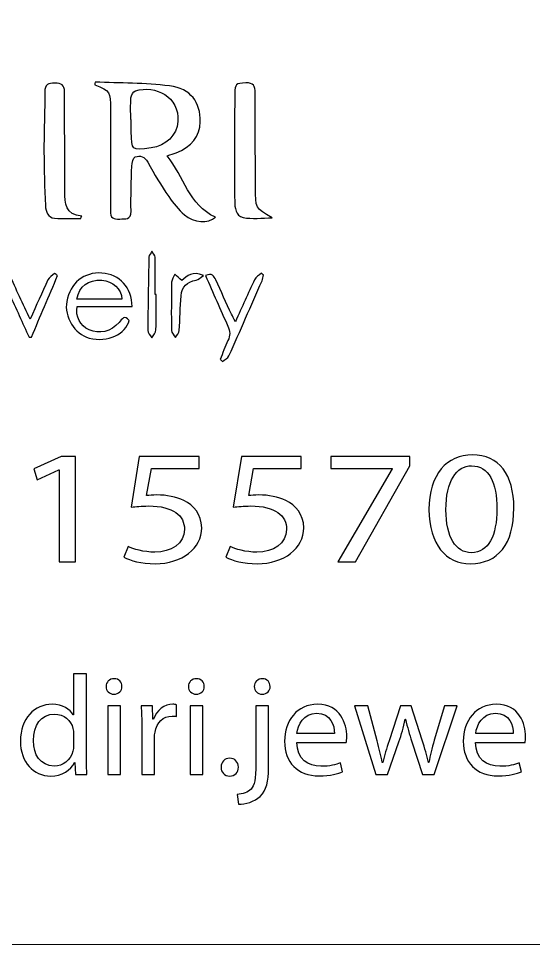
# Model space of a CAD drawing. Header units: millimetres. Extents: x -576 to 618, y 160 to 343.
# Drawn here: x -433.83 to -423, y 263.5 to 283 of the extents above; entities that cross this region are included whole.
import ezdxf

# ---------------------------------------------------------------- set-up
doc = ezdxf.new("R2010")
doc.units = ezdxf.units.MM
doc.header["$MEASUREMENT"] = 0
doc.layers.add('Layer 1', color=7, linetype='Continuous')

msp = doc.modelspace()

# ---------------------------------------------------------------- linework, layer by layer
at = {"layer": 'Layer 1', "color": 250, "lineweight": 18}
msp.add_open_spline([(-454.0783, 303.3001), (-454.0783, 303.3001), (-420.2483, 303.3001), (-420.2483, 303.3001), (-418.6043, 303.3001), (-417.2633, 301.9591), (-417.2633, 300.3151), (-417.2633, 300.3151), (-417.2633, 266.4851), (-417.2633, 266.4851), (-417.2633, 264.8411), (-418.6043, 263.5001), (-420.2483, 263.5001), (-420.2483, 263.5001), (-454.0783, 263.5001), (-454.0783, 263.5001), (-455.7223, 263.5001), (-457.0633, 264.8411), (-457.0633, 266.4851), (-457.0633, 266.4851), (-457.0633, 300.3151), (-457.0633, 300.3151), (-457.0633, 301.9591), (-455.7223, 303.3001), (-454.0783, 303.3001)], degree=3, knots=[0, 0, 0, 0, 0.125, 0.125, 0.125, 0.25, 0.25, 0.25, 0.375, 0.375, 0.375, 0.5, 0.5, 0.5, 0.625, 0.625, 0.625, 0.75, 0.75, 0.75, 0.875, 0.875, 0.875, 1, 1, 1, 1], dxfattribs=at)
at = {"layer": 'Layer 1', "color": 230}
for points, knots in [([(-432.5259, 278.7924), (-432.7091, 278.7924), (-432.8944, 278.7777), (-433.0757, 278.7974), (-433.2127, 278.812), (-433.2645, 278.9353), (-433.2694, 279.0616), (-433.2838, 279.4408), (-433.2985, 279.8199), (-433.2994, 280.1989), (-433.3, 280.6183), (-433.2813, 281.037), (-433.281, 281.4564), (-433.2807, 281.6124), (-433.2098, 281.6457), (-433.0719, 281.6432), (-432.9349, 281.6408), (-432.8641, 281.6071), (-432.8647, 281.451), (-432.8676, 280.8165), (-432.8598, 280.1821), (-432.8567, 279.5475), (-432.8563, 279.4854), (-432.8576, 279.423), (-432.8582, 279.3606), (-432.861, 279.111), (-432.8535, 278.8679), (-432.5003, 278.8402), (-432.5087, 278.8245), (-432.5175, 278.8086), (-432.5259, 278.7924)], [0, 0, 0, 0, 0.1, 0.1, 0.1, 0.2, 0.2, 0.2, 0.3, 0.3, 0.3, 0.4, 0.4, 0.4, 0.5, 0.5, 0.5, 0.6, 0.6, 0.6, 0.7, 0.7, 0.7, 0.8, 0.8, 0.8, 0.9, 0.9, 0.9, 1, 1, 1, 1]), ([(-432.2239, 281.6631), (-431.7006, 281.6394), (-431.1733, 281.6482), (-430.6554, 281.5823), (-430.2079, 281.5253), (-430.003, 281.2382), (-430.0092, 280.8248), (-430.0136, 280.5249), (-430.1974, 280.2906), (-430.5185, 280.1758), (-430.5699, 280.1574), (-430.622, 280.1402), (-430.7047, 280.1115), (-430.354, 279.6719), (-430.2495, 279.0744), (-429.691, 278.8173), (-429.8413, 278.6831), (-430.1443, 278.6965), (-430.3418, 278.8672), (-430.4685, 278.9761), (-430.578, 279.1115), (-430.6719, 279.2506), (-430.8301, 279.485), (-430.9784, 279.7271), (-431.1138, 279.9754), (-431.1802, 280.0971), (-431.275, 280.1255), (-431.3781, 280.0865), (-431.4214, 280.07), (-431.4488, 279.963), (-431.4514, 279.8956), (-431.4632, 279.5789), (-431.4716, 279.2613), (-431.4663, 278.9445), (-431.4626, 278.7486), (-431.5902, 278.7873), (-431.7053, 278.7789), (-431.8345, 278.7699), (-431.9038, 278.8005), (-431.9022, 278.9521), (-431.8963, 279.6656), (-431.9001, 280.3795), (-431.8985, 281.0931), (-431.8975, 281.4616), (-431.9075, 281.4797), (-432.2273, 281.6057), (-432.2261, 281.6248), (-432.2252, 281.6441), (-432.2239, 281.6631)], [0, 0, 0, 0, 0.0625, 0.0625, 0.0625, 0.125, 0.125, 0.125, 0.1875, 0.1875, 0.1875, 0.25, 0.25, 0.25, 0.3125, 0.3125, 0.3125, 0.375, 0.375, 0.375, 0.4375, 0.4375, 0.4375, 0.5, 0.5, 0.5, 0.5625, 0.5625, 0.5625, 0.625, 0.625, 0.625, 0.6875, 0.6875, 0.6875, 0.75, 0.75, 0.75, 0.8125, 0.8125, 0.8125, 0.875, 0.875, 0.875, 0.9375, 0.9375, 0.9375, 1, 1, 1, 1]), ([(-428.4948, 278.8031), (-428.7147, 278.8031), (-428.9182, 278.7744), (-429.1091, 278.8118), (-429.2701, 278.8436), (-429.2829, 279.0199), (-429.2848, 279.1634), (-429.2904, 279.5887), (-429.2907, 280.0137), (-429.2901, 280.4386), (-429.2894, 280.7675), (-429.2848, 281.0964), (-429.2813, 281.4249), (-429.2792, 281.6258), (-429.2595, 281.6349), (-429.0526, 281.6449), (-428.8891, 281.653), (-428.853, 281.5809), (-428.8539, 281.4327), (-428.8567, 280.7697), (-428.8483, 280.1063), (-428.8483, 279.4434), (-428.8483, 279.0084), (-428.852, 279.0084), (-428.4948, 278.8031)], [0, 0, 0, 0, 0.125, 0.125, 0.125, 0.25, 0.25, 0.25, 0.375, 0.375, 0.375, 0.5, 0.5, 0.5, 0.625, 0.625, 0.625, 0.75, 0.75, 0.75, 0.875, 0.875, 0.875, 1, 1, 1, 1]), ([(-431.4729, 280.8759), (-431.4729, 280.8759), (-431.4623, 280.8759), (-431.4623, 280.8759), (-431.4623, 280.7913), (-431.4635, 280.7065), (-431.462, 280.622), (-431.4547, 280.2229), (-431.4545, 280.2229), (-431.0458, 280.2775), (-430.7268, 280.3202), (-430.5032, 280.5433), (-430.4813, 280.8363), (-430.4432, 281.3546), (-430.9525, 281.6026), (-431.3746, 281.4816), (-431.4179, 281.4691), (-431.4639, 281.3867), (-431.4682, 281.3331), (-431.481, 281.1814), (-431.4729, 281.0282), (-431.4729, 280.8759)], [0, 0, 0, 0, 0.1428571, 0.1428571, 0.1428571, 0.2857143, 0.2857143, 0.2857143, 0.4285714, 0.4285714, 0.4285714, 0.5714286, 0.5714286, 0.5714286, 0.7142857, 0.7142857, 0.7142857, 0.8571429, 0.8571429, 0.8571429, 1, 1, 1, 1]), ([(-430.9378, 277.1915), (-430.9378, 276.9425), (-430.9322, 276.6932), (-430.9419, 276.4446), (-430.9441, 276.3884), (-430.999, 276.3344), (-431.0295, 276.2792), (-431.0589, 276.331), (-431.1134, 276.3827), (-431.1134, 276.4342), (-431.1116, 276.9494), (-431.1016, 277.4645), (-431.0891, 277.979), (-431.0879, 278.0202), (-431.0483, 278.0604), (-431.0261, 278.101), (-431.0037, 278.058), (-430.9628, 278.0159), (-430.9618, 277.9724), (-430.9559, 277.7122), (-430.9587, 277.4517), (-430.9587, 277.1915), (-430.9587, 277.1915), (-430.9378, 277.1915), (-430.9378, 277.1915)], [0, 0, 0, 0, 0.125, 0.125, 0.125, 0.25, 0.25, 0.25, 0.375, 0.375, 0.375, 0.5, 0.5, 0.5, 0.625, 0.625, 0.625, 0.75, 0.75, 0.75, 0.875, 0.875, 0.875, 1, 1, 1, 1]), ([(-434.0357, 277.2238), (-434.1883, 276.8875), (-434.3234, 276.5908), (-434.4582, 276.294), (-434.4744, 276.2924), (-434.491, 276.2912), (-434.5075, 276.29), (-434.6884, 276.7218), (-434.8698, 277.1533), (-435.051, 277.5851), (-435.032, 277.6004), (-435.0136, 277.616), (-434.9948, 277.6317), (-434.9493, 277.5927), (-434.8847, 277.5627), (-434.861, 277.5131), (-434.7509, 277.2831), (-434.6525, 277.0482), (-434.5493, 276.8151), (-434.5315, 276.7754), (-434.5091, 276.738), (-434.4775, 276.6784), (-434.3306, 276.9945), (-434.1932, 277.2903), (-434.0366, 277.6266), (-433.8809, 277.2925), (-433.7424, 276.9945), (-433.5901, 276.6675), (-433.4576, 276.9633), (-433.3415, 277.2322), (-433.2154, 277.4965), (-433.189, 277.5521), (-433.1243, 277.5889), (-433.0775, 277.6344), (-433.0554, 277.6191), (-433.0336, 277.6035), (-433.012, 277.588), (-433.1955, 277.1561), (-433.3792, 276.7243), (-433.5627, 276.2931), (-433.5795, 276.2922), (-433.5967, 276.2912), (-433.6132, 276.2906), (-433.749, 276.5901), (-433.8847, 276.8896), (-434.0357, 277.2238)], [0, 0, 0, 0, 0.0666667, 0.0666667, 0.0666667, 0.1333333, 0.1333333, 0.1333333, 0.2, 0.2, 0.2, 0.2666667, 0.2666667, 0.2666667, 0.3333333, 0.3333333, 0.3333333, 0.4, 0.4, 0.4, 0.4666667, 0.4666667, 0.4666667, 0.5333333, 0.5333333, 0.5333333, 0.6, 0.6, 0.6, 0.6666667, 0.6666667, 0.6666667, 0.7333333, 0.7333333, 0.7333333, 0.8, 0.8, 0.8, 0.8666667, 0.8666667, 0.8666667, 0.9333333, 0.9333333, 0.9333333, 1, 1, 1, 1]), ([(-431.4432, 276.9359), (-431.4432, 276.9359), (-432.6029, 276.9359), (-432.6029, 276.9359), (-432.6401, 276.7187), (-432.5411, 276.5362), (-432.3471, 276.4448), (-432.1393, 276.3465), (-431.8825, 276.4071), (-431.7196, 276.5989), (-431.6551, 276.675), (-431.6026, 276.7646), (-431.5034, 276.6414), (-431.5777, 276.3643), (-431.9521, 276.1668), (-432.3471, 276.2729), (-432.6548, 276.3556), (-432.8778, 276.7187), (-432.8201, 277.0423), (-432.7512, 277.4274), (-432.4541, 277.6682), (-432.08, 277.6417), (-431.7087, 277.6155), (-431.4482, 277.3368), (-431.4432, 276.9359)], [0, 0, 0, 0, 0.125, 0.125, 0.125, 0.25, 0.25, 0.25, 0.375, 0.375, 0.375, 0.5, 0.5, 0.5, 0.625, 0.625, 0.625, 0.75, 0.75, 0.75, 0.875, 0.875, 0.875, 1, 1, 1, 1]), ([(-430.3997, 277.4847), (-430.289, 277.5866), (-430.1676, 277.6896), (-429.9448, 277.5895), (-430.0106, 277.5452), (-430.049, 277.5012), (-430.0946, 277.4921), (-430.2945, 277.4522), (-430.3931, 277.3692), (-430.4138, 277.1598), (-430.4372, 276.919), (-430.4328, 276.6753), (-430.4509, 276.4334), (-430.455, 276.3811), (-430.503, 276.3317), (-430.5308, 276.2809), (-430.5601, 276.3311), (-430.6137, 276.3807), (-430.6143, 276.4316), (-430.6209, 276.7704), (-430.6194, 277.1096), (-430.6122, 277.4484), (-430.611, 277.5046), (-430.5673, 277.5598), (-430.5432, 277.6154), (-430.4999, 277.576), (-430.4571, 277.5368), (-430.3997, 277.4847)], [0, 0, 0, 0, 0.1111111, 0.1111111, 0.1111111, 0.2222222, 0.2222222, 0.2222222, 0.3333333, 0.3333333, 0.3333333, 0.4444444, 0.4444444, 0.4444444, 0.5555556, 0.5555556, 0.5555556, 0.6666667, 0.6666667, 0.6666667, 0.7777778, 0.7777778, 0.7777778, 0.8888889, 0.8888889, 0.8888889, 1, 1, 1, 1]), ([(-429.8979, 277.5885), (-429.7622, 277.6525), (-429.7212, 277.5758), (-429.6842, 277.4962), (-429.5725, 277.2553), (-429.4623, 277.0132), (-429.3506, 276.772), (-429.33, 276.7271), (-429.306, 276.684), (-429.2704, 276.6141), (-429.1291, 276.9264), (-429.0024, 277.2154), (-428.8657, 277.4993), (-428.8386, 277.5552), (-428.7725, 277.5923), (-428.7241, 277.6379), (-428.7088, 277.626), (-428.6939, 277.6138), (-428.6782, 277.6019), (-428.6886, 277.5611), (-428.6929, 277.5174), (-428.7094, 277.4796), (-428.94, 276.9514), (-429.1702, 276.4232), (-429.4067, 275.8977), (-429.4292, 275.8481), (-429.4947, 275.8178), (-429.5403, 275.7786), (-429.5568, 275.7926), (-429.5737, 275.8066), (-429.5909, 275.8207), (-429.5366, 275.9539), (-429.4876, 276.0893), (-429.4261, 276.2191), (-429.3762, 276.3249), (-429.3787, 276.4163), (-429.4283, 276.5243), (-429.5893, 276.8722), (-429.7387, 277.2254), (-429.8979, 277.5885)], [0, 0, 0, 0, 0.0769231, 0.0769231, 0.0769231, 0.1538462, 0.1538462, 0.1538462, 0.2307692, 0.2307692, 0.2307692, 0.3076923, 0.3076923, 0.3076923, 0.3846154, 0.3846154, 0.3846154, 0.4615385, 0.4615385, 0.4615385, 0.5384615, 0.5384615, 0.5384615, 0.6153846, 0.6153846, 0.6153846, 0.6923077, 0.6923077, 0.6923077, 0.7692308, 0.7692308, 0.7692308, 0.8461538, 0.8461538, 0.8461538, 0.9230769, 0.9230769, 0.9230769, 1, 1, 1, 1]), ([(-431.6572, 277.0907), (-431.6735, 277.3143), (-431.8457, 277.4741), (-432.0834, 277.4887), (-432.3695, 277.5069), (-432.5537, 277.3686), (-432.6045, 277.0907), (-432.6045, 277.0907), (-431.6572, 277.0907), (-431.6572, 277.0907)], [0, 0, 0, 0, 0.3333333, 0.3333333, 0.3333333, 0.6666667, 0.6666667, 0.6666667, 1, 1, 1, 1]), ([(-423.4093, 272.6904), (-423.4093, 271.9363), (-423.7416, 271.5197), (-424.325, 271.5197), (-424.8395, 271.5197), (-425.1881, 271.9259), (-425.1961, 272.6601), (-425.1961, 273.4039), (-424.8152, 273.8136), (-424.2804, 273.8136), (-423.7256, 273.8136), (-423.4093, 273.3971), (-423.4093, 272.6904)], [0, 0, 0, 0, 0.25, 0.25, 0.25, 0.5, 0.5, 0.5, 0.75, 0.75, 0.75, 1, 1, 1, 1]), ([(-432.9788, 273.4961), (-432.9788, 273.4961), (-432.9868, 273.4961), (-432.9868, 273.4961), (-432.9868, 273.4961), (-433.4446, 273.288), (-433.4446, 273.288), (-433.4446, 273.288), (-433.5135, 273.5167), (-433.5135, 273.5167), (-433.5135, 273.5167), (-432.9382, 273.776), (-432.9382, 273.776), (-432.9382, 273.776), (-432.6343, 273.776), (-432.6343, 273.776), (-432.6343, 273.776), (-432.6343, 271.5573), (-432.6343, 271.5573), (-432.6343, 271.5573), (-432.9788, 271.5573), (-432.9788, 271.5573), (-432.9788, 271.5573), (-432.9788, 273.4961), (-432.9788, 273.4961)], [0, 0, 0, 0, 0.125, 0.125, 0.125, 0.25, 0.25, 0.25, 0.375, 0.375, 0.375, 0.5, 0.5, 0.5, 0.625, 0.625, 0.625, 0.75, 0.75, 0.75, 0.875, 0.875, 0.875, 1, 1, 1, 1]), ([(-430.0322, 273.5235), (-430.0322, 273.5235), (-431.0372, 273.5235), (-431.0372, 273.5235), (-431.0372, 273.5235), (-431.1383, 272.9535), (-431.1383, 272.9535), (-431.0777, 272.96), (-431.0209, 272.9672), (-430.9236, 272.9672), (-430.7211, 272.9672), (-430.5186, 272.9298), (-430.3563, 272.8477), (-430.1498, 272.7488), (-429.9797, 272.5575), (-429.9797, 272.2777), (-429.9797, 271.8439), (-430.389, 271.5198), (-430.96, 271.5198), (-431.2477, 271.5198), (-431.4908, 271.5882), (-431.6166, 271.6564), (-431.6166, 271.6564), (-431.5273, 271.8848), (-431.5273, 271.8848), (-431.4178, 271.8302), (-431.2031, 271.762), (-430.9641, 271.762), (-430.6278, 271.762), (-430.3401, 271.9463), (-430.3401, 272.2434), (-430.3441, 272.5301), (-430.5713, 272.7351), (-431.098, 272.7351), (-431.2477, 272.7351), (-431.365, 272.7213), (-431.4624, 272.7111), (-431.4624, 272.7111), (-431.2923, 273.7763), (-431.2923, 273.7763), (-431.2923, 273.7763), (-430.0322, 273.7763), (-430.0322, 273.7763), (-430.0322, 273.7763), (-430.0322, 273.5235), (-430.0322, 273.5235)], [0, 0, 0, 0, 0.0666667, 0.0666667, 0.0666667, 0.1333333, 0.1333333, 0.1333333, 0.2, 0.2, 0.2, 0.2666667, 0.2666667, 0.2666667, 0.3333333, 0.3333333, 0.3333333, 0.4, 0.4, 0.4, 0.4666667, 0.4666667, 0.4666667, 0.5333333, 0.5333333, 0.5333333, 0.6, 0.6, 0.6, 0.6666667, 0.6666667, 0.6666667, 0.7333333, 0.7333333, 0.7333333, 0.8, 0.8, 0.8, 0.8666667, 0.8666667, 0.8666667, 0.9333333, 0.9333333, 0.9333333, 1, 1, 1, 1]), ([(-427.8841, 273.5235), (-427.8841, 273.5235), (-428.8891, 273.5235), (-428.8891, 273.5235), (-428.8891, 273.5235), (-428.9902, 272.9535), (-428.9902, 272.9535), (-428.9297, 272.96), (-428.8729, 272.9672), (-428.7755, 272.9672), (-428.5731, 272.9672), (-428.3706, 272.9298), (-428.2084, 272.8477), (-428.0017, 272.7488), (-427.8318, 272.5575), (-427.8318, 272.2777), (-427.8318, 271.8439), (-428.2411, 271.5198), (-428.8121, 271.5198), (-429.0998, 271.5198), (-429.3428, 271.5882), (-429.4685, 271.6564), (-429.4685, 271.6564), (-429.3793, 271.8848), (-429.3793, 271.8848), (-429.2698, 271.8302), (-429.0551, 271.762), (-428.8161, 271.762), (-428.4798, 271.762), (-428.1921, 271.9463), (-428.1921, 272.2434), (-428.1961, 272.5301), (-428.4233, 272.7351), (-428.95, 272.7351), (-429.0998, 272.7351), (-429.2171, 272.7213), (-429.3144, 272.7111), (-429.3144, 272.7111), (-429.1444, 273.7763), (-429.1444, 273.7763), (-429.1444, 273.7763), (-427.8841, 273.7763), (-427.8841, 273.7763), (-427.8841, 273.7763), (-427.8841, 273.5235), (-427.8841, 273.5235)], [0, 0, 0, 0, 0.0666667, 0.0666667, 0.0666667, 0.1333333, 0.1333333, 0.1333333, 0.2, 0.2, 0.2, 0.2666667, 0.2666667, 0.2666667, 0.3333333, 0.3333333, 0.3333333, 0.4, 0.4, 0.4, 0.4666667, 0.4666667, 0.4666667, 0.5333333, 0.5333333, 0.5333333, 0.6, 0.6, 0.6, 0.6666667, 0.6666667, 0.6666667, 0.7333333, 0.7333333, 0.7333333, 0.8, 0.8, 0.8, 0.8666667, 0.8666667, 0.8666667, 0.9333333, 0.9333333, 0.9333333, 1, 1, 1, 1]), ([(-425.5981, 273.7761), (-425.5981, 273.7761), (-425.5981, 273.578), (-425.5981, 273.578), (-425.5981, 273.578), (-426.7448, 271.5574), (-426.7448, 271.5574), (-426.7448, 271.5574), (-427.1132, 271.5574), (-427.1132, 271.5574), (-427.1132, 271.5574), (-425.971, 273.5203), (-425.971, 273.5203), (-425.971, 273.5203), (-425.971, 273.5269), (-425.971, 273.5269), (-425.971, 273.5269), (-427.2593, 273.5269), (-427.2593, 273.5269), (-427.2593, 273.5269), (-427.2593, 273.7761), (-427.2593, 273.7761), (-427.2593, 273.7761), (-425.5981, 273.7761), (-425.5981, 273.7761)], [0, 0, 0, 0, 0.125, 0.125, 0.125, 0.25, 0.25, 0.25, 0.375, 0.375, 0.375, 0.5, 0.5, 0.5, 0.625, 0.625, 0.625, 0.75, 0.75, 0.75, 0.875, 0.875, 0.875, 1, 1, 1, 1]), ([(-424.8395, 272.6564), (-424.8395, 272.0795), (-424.6289, 271.7521), (-424.3048, 271.7521), (-423.94, 271.7521), (-423.7662, 272.1103), (-423.7662, 272.6769), (-423.7662, 273.223), (-423.9322, 273.5814), (-424.3007, 273.5814), (-424.6126, 273.5814), (-424.8395, 273.2607), (-424.8395, 272.6564)], [0, 0, 0, 0, 0.25, 0.25, 0.25, 0.5, 0.5, 0.5, 0.75, 0.75, 0.75, 1, 1, 1, 1]), ([(-432.4062, 269.2024), (-432.4062, 269.2024), (-432.4062, 267.4532), (-432.4062, 267.4532), (-432.4062, 267.3247), (-432.4031, 267.1781), (-432.394, 267.0794), (-432.394, 267.0794), (-432.6362, 267.0794), (-432.6362, 267.0794), (-432.6362, 267.0794), (-432.6484, 267.3306), (-432.6484, 267.3306), (-432.6484, 267.3306), (-432.6546, 267.3306), (-432.6546, 267.3306), (-432.7373, 267.169), (-432.9182, 267.0467), (-433.1607, 267.0467), (-433.5192, 267.0467), (-433.7953, 267.3425), (-433.7953, 267.7821), (-433.7984, 268.2635), (-433.4914, 268.5593), (-433.1298, 268.5593), (-432.9029, 268.5593), (-432.7495, 268.4548), (-432.6824, 268.3381), (-432.6824, 268.3381), (-432.6762, 268.3381), (-432.6762, 268.3381), (-432.6762, 268.3381), (-432.6762, 269.2024), (-432.6762, 269.2024), (-432.6762, 269.2024), (-432.4062, 269.2024), (-432.4062, 269.2024)], [0, 0, 0, 0, 0.0833333, 0.0833333, 0.0833333, 0.1666667, 0.1666667, 0.1666667, 0.25, 0.25, 0.25, 0.3333333, 0.3333333, 0.3333333, 0.4166667, 0.4166667, 0.4166667, 0.5, 0.5, 0.5, 0.5833333, 0.5833333, 0.5833333, 0.6666667, 0.6666667, 0.6666667, 0.75, 0.75, 0.75, 0.8333333, 0.8333333, 0.8333333, 0.9166667, 0.9166667, 0.9166667, 1, 1, 1, 1]), ([(-431.6577, 268.9332), (-431.6549, 268.8434), (-431.7223, 268.7717), (-431.8296, 268.7717), (-431.9247, 268.7717), (-431.9921, 268.8434), (-431.9921, 268.9332), (-431.9921, 269.0259), (-431.9216, 269.0974), (-431.8236, 269.0974), (-431.7223, 269.0974), (-431.6577, 269.0259), (-431.6577, 268.9332)], [0, 0, 0, 0, 0.25, 0.25, 0.25, 0.5, 0.5, 0.5, 0.75, 0.75, 0.75, 1, 1, 1, 1]), ([(-429.9251, 268.9332), (-429.922, 268.8434), (-429.9897, 268.7717), (-430.097, 268.7717), (-430.1918, 268.7717), (-430.2592, 268.8434), (-430.2592, 268.9332), (-430.2592, 269.0259), (-430.1887, 269.0974), (-430.0908, 269.0974), (-429.9897, 269.0974), (-429.9251, 269.0259), (-429.9251, 268.9332)], [0, 0, 0, 0, 0.25, 0.25, 0.25, 0.5, 0.5, 0.5, 0.75, 0.75, 0.75, 1, 1, 1, 1]), ([(-428.5393, 268.9332), (-428.5361, 268.8465), (-428.6004, 268.7717), (-428.7077, 268.7717), (-428.8088, 268.7717), (-428.873, 268.8465), (-428.873, 268.9332), (-428.873, 269.0259), (-428.8028, 269.0974), (-428.7017, 269.0974), (-428.6035, 269.0974), (-428.5393, 269.0259), (-428.5393, 268.9332)], [0, 0, 0, 0, 0.25, 0.25, 0.25, 0.5, 0.5, 0.5, 0.75, 0.75, 0.75, 1, 1, 1, 1]), ([(-431.2407, 268.0752), (-431.2407, 268.2456), (-431.2442, 268.3922), (-431.2532, 268.5264), (-431.2532, 268.5264), (-431.0169, 268.5264), (-431.0169, 268.5264), (-431.0169, 268.5264), (-431.0079, 268.2425), (-431.0079, 268.2425), (-431.0079, 268.2425), (-430.9954, 268.2425), (-430.9954, 268.2425), (-430.9281, 268.4368), (-430.7658, 268.5595), (-430.5845, 268.5595), (-430.5539, 268.5595), (-430.5324, 268.5563), (-430.5078, 268.5504), (-430.5078, 268.5504), (-430.5078, 268.3024), (-430.5078, 268.3024), (-430.5355, 268.3083), (-430.5633, 268.3114), (-430.5998, 268.3114), (-430.7902, 268.3114), (-430.925, 268.171), (-430.9618, 267.9735), (-430.9679, 267.9376), (-430.9742, 267.8958), (-430.9742, 267.8509), (-430.9742, 267.8509), (-430.9742, 267.0796), (-430.9742, 267.0796), (-430.9742, 267.0796), (-431.2407, 267.0796), (-431.2407, 267.0796), (-431.2407, 267.0796), (-431.2407, 268.0752), (-431.2407, 268.0752)], [0, 0, 0, 0, 0.0769231, 0.0769231, 0.0769231, 0.1538462, 0.1538462, 0.1538462, 0.2307692, 0.2307692, 0.2307692, 0.3076923, 0.3076923, 0.3076923, 0.3846154, 0.3846154, 0.3846154, 0.4615385, 0.4615385, 0.4615385, 0.5384615, 0.5384615, 0.5384615, 0.6153846, 0.6153846, 0.6153846, 0.6923077, 0.6923077, 0.6923077, 0.7692308, 0.7692308, 0.7692308, 0.8461538, 0.8461538, 0.8461538, 0.9230769, 0.9230769, 0.9230769, 1, 1, 1, 1]), ([(-427.9779, 267.7552), (-427.972, 267.3994), (-427.7389, 267.2528), (-427.4691, 267.2528), (-427.2759, 267.2528), (-427.1595, 267.2859), (-427.0584, 267.3274), (-427.0584, 267.3274), (-427.0123, 267.1392), (-427.0123, 267.1392), (-427.1074, 267.0974), (-427.27, 267.0496), (-427.5059, 267.0496), (-427.9627, 267.0496), (-428.2356, 267.3423), (-428.2356, 267.7791), (-428.2356, 268.2157), (-427.972, 268.5595), (-427.5396, 268.5595), (-427.0553, 268.5595), (-426.9265, 268.1439), (-426.9265, 267.8777), (-426.9265, 267.8238), (-426.9327, 267.782), (-426.9355, 267.7552), (-426.9355, 267.7552), (-427.9779, 267.7552), (-427.9779, 267.7552)], [0, 0, 0, 0, 0.1111111, 0.1111111, 0.1111111, 0.2222222, 0.2222222, 0.2222222, 0.3333333, 0.3333333, 0.3333333, 0.4444444, 0.4444444, 0.4444444, 0.5555556, 0.5555556, 0.5555556, 0.6666667, 0.6666667, 0.6666667, 0.7777778, 0.7777778, 0.7777778, 0.8888889, 0.8888889, 0.8888889, 1, 1, 1, 1]), ([(-424.2152, 267.7552), (-424.2093, 267.3994), (-423.9765, 267.2528), (-423.7063, 267.2528), (-423.5131, 267.2528), (-423.3967, 267.2859), (-423.2957, 267.3274), (-423.2957, 267.3274), (-423.2495, 267.1392), (-423.2495, 267.1392), (-423.3447, 267.0974), (-423.5072, 267.0496), (-423.7431, 267.0496), (-424.1999, 267.0496), (-424.4729, 267.3423), (-424.4729, 267.7791), (-424.4729, 268.2157), (-424.2093, 268.5595), (-423.7768, 268.5595), (-423.2926, 268.5595), (-423.1637, 268.1439), (-423.1637, 267.8777), (-423.1637, 267.8238), (-423.17, 267.782), (-423.1727, 267.7552), (-423.1727, 267.7552), (-424.2152, 267.7552), (-424.2152, 267.7552)], [0, 0, 0, 0, 0.1111111, 0.1111111, 0.1111111, 0.2222222, 0.2222222, 0.2222222, 0.3333333, 0.3333333, 0.3333333, 0.4444444, 0.4444444, 0.4444444, 0.5555556, 0.5555556, 0.5555556, 0.6666667, 0.6666667, 0.6666667, 0.7777778, 0.7777778, 0.7777778, 0.8888889, 0.8888889, 0.8888889, 1, 1, 1, 1]), ([(-432.6762, 267.9375), (-432.6762, 267.9703), (-432.6793, 268.0152), (-432.6883, 268.0479), (-432.7283, 268.2158), (-432.8755, 268.3531), (-433.0777, 268.3531), (-433.3569, 268.3531), (-433.5223, 268.1138), (-433.5223, 267.794), (-433.5223, 267.5013), (-433.375, 267.2589), (-433.0839, 267.2589), (-432.9029, 267.2589), (-432.7373, 267.3752), (-432.6883, 267.5728), (-432.6793, 267.6086), (-432.6762, 267.6448), (-432.6762, 267.6864), (-432.6762, 267.6864), (-432.6762, 267.9375), (-432.6762, 267.9375)], [0, 0, 0, 0, 0.1428571, 0.1428571, 0.1428571, 0.2857143, 0.2857143, 0.2857143, 0.4285714, 0.4285714, 0.4285714, 0.5714286, 0.5714286, 0.5714286, 0.7142857, 0.7142857, 0.7142857, 0.8571429, 0.8571429, 0.8571429, 1, 1, 1, 1]), ([(-431.9582, 268.5264), (-431.9582, 268.5264), (-431.6886, 268.5264), (-431.6886, 268.5264), (-431.6886, 268.5264), (-431.6886, 267.0793), (-431.6886, 267.0793), (-431.6886, 267.0793), (-431.9582, 267.0793), (-431.9582, 267.0793), (-431.9582, 267.0793), (-431.9582, 268.5264), (-431.9582, 268.5264)], [0, 0, 0, 0, 0.25, 0.25, 0.25, 0.5, 0.5, 0.5, 0.75, 0.75, 0.75, 1, 1, 1, 1]), ([(-430.2255, 268.5264), (-430.2255, 268.5264), (-429.956, 268.5264), (-429.956, 268.5264), (-429.956, 268.5264), (-429.956, 267.0793), (-429.956, 267.0793), (-429.956, 267.0793), (-430.2255, 267.0793), (-430.2255, 267.0793), (-430.2255, 267.0793), (-430.2255, 268.5264), (-430.2255, 268.5264)], [0, 0, 0, 0, 0.25, 0.25, 0.25, 0.5, 0.5, 0.5, 0.75, 0.75, 0.75, 1, 1, 1, 1]), ([(-429.235, 266.6608), (-429.1124, 266.6699), (-429.005, 266.7029), (-428.9408, 266.7713), (-428.8671, 266.8552), (-428.8397, 266.9688), (-428.8397, 267.3155), (-428.8397, 267.3155), (-428.8397, 268.5264), (-428.8397, 268.5264), (-428.8397, 268.5264), (-428.5698, 268.5264), (-428.5698, 268.5264), (-428.5698, 268.5264), (-428.5698, 267.2141), (-428.5698, 267.2141), (-428.5698, 266.9329), (-428.6157, 266.7507), (-428.7476, 266.6191), (-428.8671, 266.5023), (-429.0634, 266.4546), (-429.2075, 266.4546), (-429.2075, 266.4546), (-429.235, 266.6608), (-429.235, 266.6608)], [0, 0, 0, 0, 0.125, 0.125, 0.125, 0.25, 0.25, 0.25, 0.375, 0.375, 0.375, 0.5, 0.5, 0.5, 0.625, 0.625, 0.625, 0.75, 0.75, 0.75, 0.875, 0.875, 0.875, 1, 1, 1, 1]), ([(-427.1869, 267.9435), (-427.1838, 268.1108), (-427.2578, 268.371), (-427.5611, 268.371), (-427.8338, 268.371), (-427.9536, 268.1258), (-427.9748, 267.9435), (-427.9748, 267.9435), (-427.1869, 267.9435), (-427.1869, 267.9435)], [0, 0, 0, 0, 0.3333333, 0.3333333, 0.3333333, 0.6666667, 0.6666667, 0.6666667, 1, 1, 1, 1]), ([(-426.4843, 268.5265), (-426.4843, 268.5265), (-426.2881, 267.7911), (-426.2881, 267.7911), (-426.245, 267.6295), (-426.2054, 267.48), (-426.178, 267.3305), (-426.178, 267.3305), (-426.1686, 267.3305), (-426.1686, 267.3305), (-426.1349, 267.4772), (-426.0859, 267.6326), (-426.0366, 267.7882), (-426.0366, 267.7882), (-425.7945, 268.5265), (-425.7945, 268.5265), (-425.7945, 268.5265), (-425.5676, 268.5265), (-425.5676, 268.5265), (-425.5676, 268.5265), (-425.3377, 267.8033), (-425.3377, 267.8033), (-425.2825, 267.6295), (-425.2398, 267.4772), (-425.2057, 267.3305), (-425.2057, 267.3305), (-425.1967, 267.3305), (-425.1967, 267.3305), (-425.172, 267.4772), (-425.1324, 267.6295), (-425.0834, 267.8001), (-425.0834, 267.8001), (-424.8716, 268.5265), (-424.8716, 268.5265), (-424.8716, 268.5265), (-424.6051, 268.5265), (-424.6051, 268.5265), (-424.6051, 268.5265), (-425.0834, 267.0794), (-425.0834, 267.0794), (-425.0834, 267.0794), (-425.3286, 267.0794), (-425.3286, 267.0794), (-425.3286, 267.0794), (-425.5551, 267.7702), (-425.5551, 267.7702), (-425.6072, 267.9318), (-425.6503, 268.0753), (-425.6871, 268.2457), (-425.6871, 268.2457), (-425.6934, 268.2457), (-425.6934, 268.2457), (-425.7302, 268.0721), (-425.7761, 267.9224), (-425.8282, 267.767), (-425.8282, 267.767), (-426.0675, 267.0794), (-426.0675, 267.0794), (-426.0675, 267.0794), (-426.3128, 267.0794), (-426.3128, 267.0794), (-426.3128, 267.0794), (-426.7605, 268.5265), (-426.7605, 268.5265), (-426.7605, 268.5265), (-426.4843, 268.5265), (-426.4843, 268.5265)], [0, 0, 0, 0, 0.0454545, 0.0454545, 0.0454545, 0.0909091, 0.0909091, 0.0909091, 0.1363636, 0.1363636, 0.1363636, 0.1818182, 0.1818182, 0.1818182, 0.2272727, 0.2272727, 0.2272727, 0.2727273, 0.2727273, 0.2727273, 0.3181818, 0.3181818, 0.3181818, 0.3636364, 0.3636364, 0.3636364, 0.4090909, 0.4090909, 0.4090909, 0.4545455, 0.4545455, 0.4545455, 0.5, 0.5, 0.5, 0.5454545, 0.5454545, 0.5454545, 0.5909091, 0.5909091, 0.5909091, 0.6363636, 0.6363636, 0.6363636, 0.6818182, 0.6818182, 0.6818182, 0.7272727, 0.7272727, 0.7272727, 0.7727273, 0.7727273, 0.7727273, 0.8181818, 0.8181818, 0.8181818, 0.8636364, 0.8636364, 0.8636364, 0.9090909, 0.9090909, 0.9090909, 0.9545455, 0.9545455, 0.9545455, 1, 1, 1, 1]), ([(-423.4243, 267.9435), (-423.4212, 268.1108), (-423.4951, 268.371), (-423.7984, 268.371), (-424.071, 268.371), (-424.1909, 268.1258), (-424.2121, 267.9435), (-424.2121, 267.9435), (-423.4243, 267.9435), (-423.4243, 267.9435)], [0, 0, 0, 0, 0.3333333, 0.3333333, 0.3333333, 0.6666667, 0.6666667, 0.6666667, 1, 1, 1, 1]), ([(-429.5725, 267.2348), (-429.5725, 267.3453), (-429.4957, 267.4233), (-429.3884, 267.4233), (-429.281, 267.4233), (-429.2075, 267.3453), (-429.2075, 267.2348), (-429.2075, 267.1272), (-429.2782, 267.0464), (-429.3915, 267.0464), (-429.4989, 267.0464), (-429.5725, 267.1272), (-429.5725, 267.2348)], [0, 0, 0, 0, 0.25, 0.25, 0.25, 0.5, 0.5, 0.5, 0.75, 0.75, 0.75, 1, 1, 1, 1])]:
    msp.add_open_spline(points, degree=3, knots=knots, dxfattribs=at)

doc.saveas('drawing.dxf')
